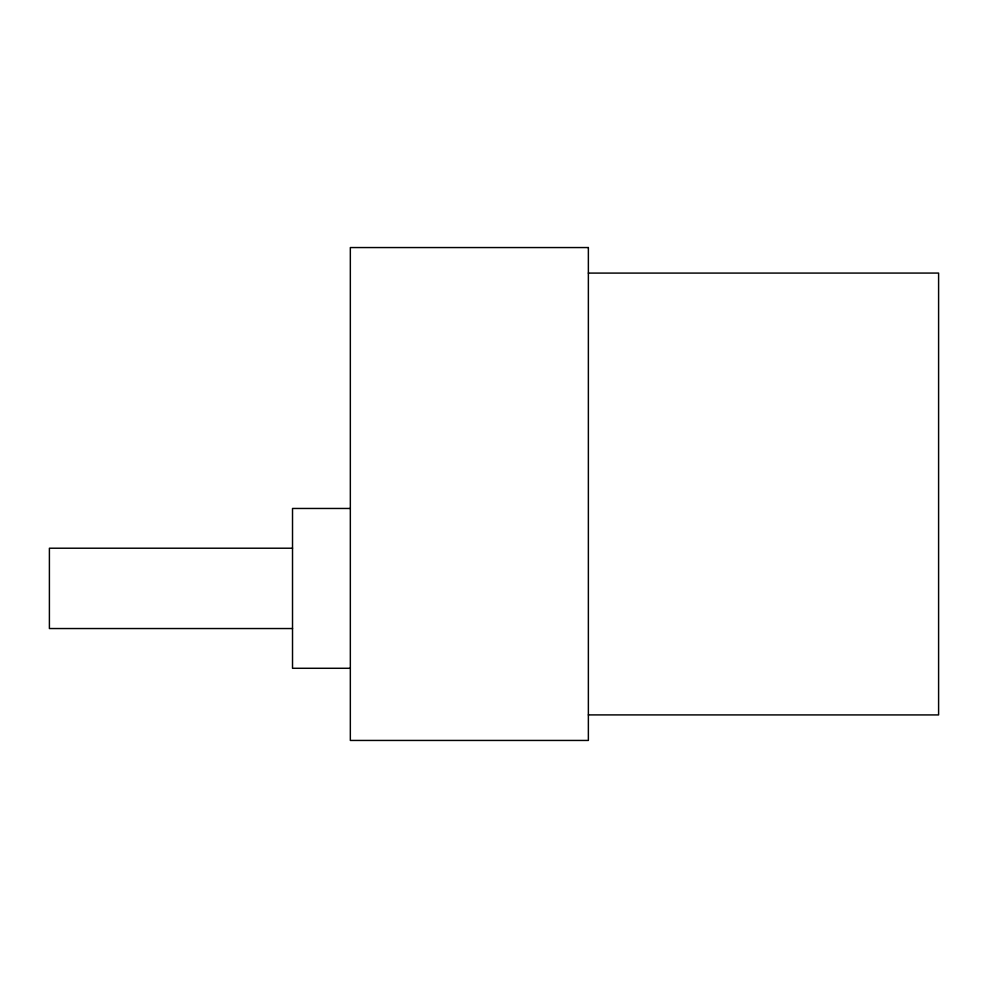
<?xml version="1.0" encoding="UTF-8"?>
<svg xmlns="http://www.w3.org/2000/svg" width="988" height="988" viewBox="0 0 988 988"><rect width="100%" height="100%" fill="white"/><g stroke="black" fill="none" stroke-linecap="round" stroke-linejoin="round"><path stroke-width="1.48" d="M588.366 273.096L938.6 273.071L938.6 714.929L588.366 714.904M350.332 508.462L292.522 508.462L292.522 668.283L350.332 668.283M292.522 548.216L49.4 548.216L49.4 628.541L292.522 628.541M588.366 247.556L350.332 247.556L350.332 740.444L588.366 740.444L588.366 247.556"/></g></svg>
